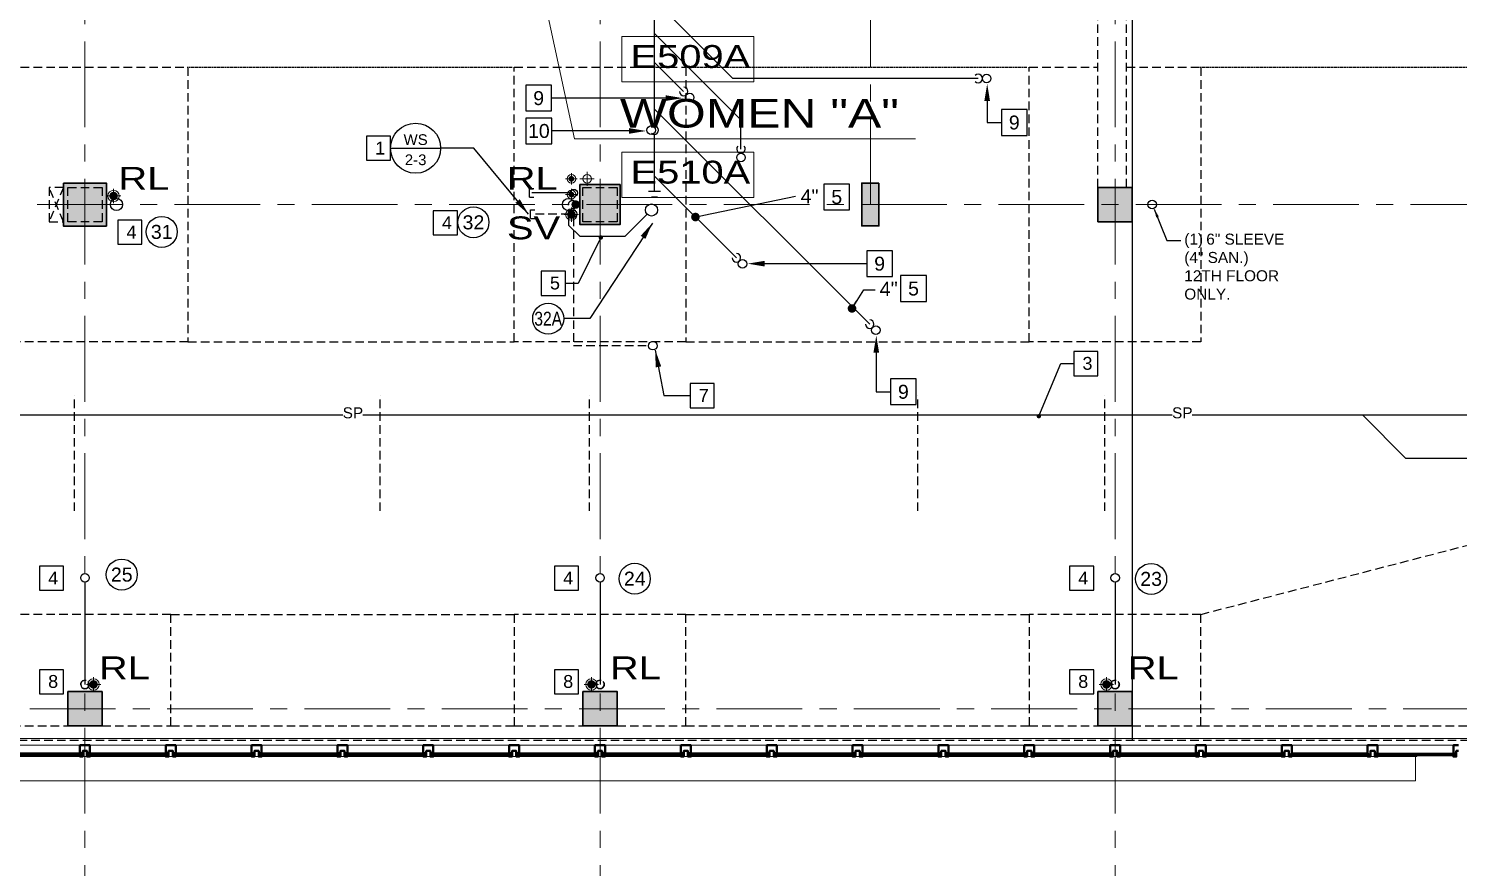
# Model space of a CAD drawing. Header units: inches. Extents: x -26500 to -19632, y -3347 to 2257.
# Drawn here: x -23980 to -22981, y -96 to 490 of the extents above; entities that cross this region are included whole.
import ezdxf
from ezdxf import colors
from ezdxf.entities.mleader import LeaderData, LeaderLine
from ezdxf.enums import TextEntityAlignment as Align
from ezdxf.math import Vec2, Vec3

# ---------------------------------------------------------------- set-up
doc = ezdxf.new("R2010")
doc.units = ezdxf.units.IN
doc.header["$LTSCALE"] = 48
doc.header["$MEASUREMENT"] = 0
for name, pattern in [('A105$0$CENTER', [2, 1.25, -0.25, 0.25, -0.25]), ('HIDDEN2', [0.1875, 0.125, -0.0625]), ('NB - 9th floor_plan$0$DOT2', [0.125, 0, -0.125]), ('NB - 9th floor_plan$0$HIDDEN2', [0.1875, 0.125, -0.0625])]:
    doc.linetypes.add(name, pattern=pattern)
doc.layers.add('A-Anno-Legn', color=8, linetype='Continuous', lineweight=18)
for name, color, linetype in [('A105$0$A-ANNO-IDEN', 8, 'Continuous'), ('A105$0$A-ANNO-PATT-1-12', 8, 'Continuous'), ('A105$0$A-ANNO-PATT-1-5', 8, 'Continuous'), ('A105$0$A-ANNO-PATT-1-6', 8, 'Continuous'), ('A105$0$A-ANNO-PATT-5-12', 8, 'Continuous'), ('A105$0$A-ANNO-TEXT', 8, 'Continuous'), ('A105$0$A-COLS-COL1-12', 8, 'Continuous'), ('A105$0$A-COLS-COL1-5', 8, 'Continuous'), ('A105$0$A-COLS-COL1-6', 8, 'Continuous'), ('A105$0$A-COLS-COL5-12', 8, 'Continuous'), ('A105$0$A-FLOR-AWNG', 8, 'Continuous'), ('A105$0$A-FLOR-SLAB', 8, 'Continuous'), ('A105$0$A-FLOR-SLEEVE', 8, 'Continuous'), ('A105$0$A-FLOR-SLEEVE-4-12', 8, 'Continuous'), ('A105$0$A-GLAZ', 8, 'Continuous'), ('A105$0$A-GLAZ-ABOVE', 8, 'Continuous'), ('A105$0$A-GRID-GRD1-12', 8, 'Continuous'), ('A105$0$A-GRID-GRDP0-15', 8, 'Continuous'), ('A105$0$A-PLUMB-RISER', 8, 'Continuous'), ('A105$0$A-ROOF-LEAD-3-12', 8, 'Continuous'), ('A105$0$A-Roof-leader', 8, 'Continuous'), ('ANNTEXT', 6, 'Continuous'), ('ETEXT', 6, 'Continuous'), ('F-Sprn-Pipe', 133, 'Continuous'), ('NB - 9th floor_plan$0$stcbeams', 1, 'NB - 9th floor_plan$0$HIDDEN2'), ('NB - 9th floor_plan$0$STCCOLS1', 1, 'NB - 9th floor_plan$0$HIDDEN2'), ('NB - 9th floor_plan$0$STDROPS', 1, 'NB - 9th floor_plan$0$HIDDEN2'), ('NB - 9th floor_plan$0$STPJ', 1, 'NB - 9th floor_plan$0$HIDDEN2'), ('NB - 9th floor_plan$0$STREINFB', 1, 'NB - 9th floor_plan$0$HIDDEN2'), ('NB - 9th floor_plan$0$STSLABEDGE', 1, 'NB - 9th floor_plan$0$HIDDEN2'), ('NB - 9th floor_plan$0$STWETSTACK', 1, 'NB - 9th floor_plan$0$HIDDEN2'), ('P-Anno', 6, 'Continuous'), ('P-Anno @ 96', 6, 'Continuous'), ('P-Anno-Symb', 6, 'Continuous'), ('P-Anno-Symb @ 96', 6, 'Continuous'), ('P-Anno-Text', 6, 'Continuous'), ('P-Pipe-Ftng', 134, 'Continuous'), ('P-Pipe-Ftng @ 96', 134, 'Continuous'), ('P-SANR-PIPE', 34, 'Continuous'), ('P-Sanr-Vent', 34, 'HIDDEN2'), ('P-Strm-Pipe', 13, 'RAINL'), ('P-Text', 6, 'Continuous'), ('XREF', 7, 'Continuous')]:
    doc.layers.add(name, color=color, linetype=linetype)
doc.styles.add('A105$0$Arial', font='arial.ttf', dxfattribs={"height": 0.076839})
doc.styles.add('A105$0$style-Arial', font='arial.ttf')
doc.styles.add('ANNTEXT', font='romans.shx')
doc.styles.add('M08', font='arial.ttf', dxfattribs={"height": 7.68})
doc.styles.add('MAMEP ANNO', font='arial.ttf', dxfattribs={"height": 0.078125})
doc.styles.add('P-00-JAR', font='arial.ttf')
doc.styles.add('P08', font='arial.ttf', dxfattribs={"height": 0.08})
doc.styles.add('Simplex', font='simplex.shx')
doc.styles.get("Standard").update_dxf_attribs({"font": 'simplex.shx'})
doc.linetypes.add('RAINL', pattern='A,4,-0.25,["RL",Simplex,S=0.1,R=0,X=-0.1,Y=-0.05],-0.25,0.25', length=4.75)
doc.dimstyles.new('STANDARD$7', dxfattribs={"dimtxt": 0.18, "dimasz": 0.125, "dimexe": 0.18, "dimexo": 0.06, "dimgap": 0.09, "dimtad": 0, "dimtih": 1, "dimtoh": 1, "dimdec": 4, "dimzin": 0, "dimdsep": 46, "dimtxsty": 'Standard', "dimcen": 0.09, "dimadec": 0, "dimazin": 0, "dimtfac": 1, "dimtdec": 4, "dimtofl": 0, "dimtmove": 0, "dimatfit": 3, "dimfxl": 1, "dimtolj": 1, "dimtzin": 0, "dimarcsym": 0})

# ---------------------------------------------------------------- blocks, each defined once
blk = doc.blocks.new('ZA_SQR')
blk.add_lwpolyline([(-0.703125, -0.703125), (0.703125, -0.703125), (0.703125, 0.703125), (-0.703125, 0.703125)], close=True)
at = {"layer": 'ANNTEXT', "style": 'ANNTEXT'}
blk.add_attdef('SQRID', text='', height=0.75, dxfattribs=at).set_placement((0, 0), align=Align.MIDDLE)
at = {"layer": 'ANNTEXT', "style": 'ANNTEXT', "flags": 1}
blk.add_attdef('SQRDESCRIPTION', text='', height=0.75, dxfattribs=at).set_placement((0, -2.125), align=Align.MIDDLE)
blk = doc.blocks.new('NB - 9th floor_plan')
at = {"layer": 'NB - 9th floor_plan$0$stcbeams', "transparency": 33554687}
for p, q in [((-23233.02, 379.16), (-23233.02, 1009.17)), ((-23213.02, 379.16), (-23213.02, 1009.17))]:
    blk.add_line(p, q, dxfattribs=at)
at = {"layer": 'NB - 9th floor_plan$0$STCCOLS1', "transparency": 33554687}
for points in [[(-23398.03, 352.21), (-23386.03, 352.21), (-23386.03, 382.21), (-23398.03, 382.21)], [(-23953.02, 379.16), (-23929.02, 379.16), (-23929.02, 355.16), (-23953.02, 355.16)], [(-23593.02, 379.16), (-23569.02, 379.16), (-23569.02, 355.16), (-23593.02, 355.16)], [(-23233.02, 379.16), (-23209.02, 379.16), (-23209.02, 355.16), (-23233.02, 355.16)], [(-23953.02, 26.59), (-23929.02, 26.59), (-23929.02, 2.59), (-23953.02, 2.59)], [(-23593.02, 26.59), (-23569.02, 26.59), (-23569.02, 2.59), (-23593.02, 2.59)], [(-23233.02, 26.59), (-23209.02, 26.59), (-23209.02, 2.59), (-23233.02, 2.59)]]:
    blk.add_lwpolyline(points, close=True, dxfattribs=at)
at = {"layer": 'NB - 9th floor_plan$0$STDROPS', "linetype": 'NB - 9th floor_plan$0$DOT2', "ltscale": 0.2, "transparency": 33554687}
for p, q in [((-23869.02, 463.16), (-23641.02, 463.16)), ((-23521.02, 463.16), (-23281.02, 463.16)), ((-23161.02, 463.16), (-22949.02, 463.16, 0))]:
    blk.add_line(p, q, dxfattribs=at)
at = {"layer": 'NB - 9th floor_plan$0$STDROPS', "transparency": 33554687}
for p, q in [((-23869.02, 271.16), (-23641.02, 271.16)), ((-23521.02, 271.16), (-23281.02, 271.16)), ((-23161.02, 80.59), (-22945.02, 136.59)), ((-23881.02, 80.59), (-23641.02, 80.59)), ((-23521.02, 80.59), (-23281.02, 80.59)), ((-23881.02, 2.59), (-23641.02, 2.59)), ((-23521.02, 2.59), (-23281.02, 2.59)), ((-23161.02, 2.59), (-22945.02, 2.59))]:
    blk.add_line(p, q, dxfattribs=at)
for points in [[(-24013.02, 463.16), (-23869.02, 463.16), (-23869.02, 271.16), (-24013.02, 271.16)], [(-23641.02, 463.16), (-23521.02, 463.16), (-23521.02, 271.16), (-23641.02, 271.16)], [(-24001.02, 2.59), (-23881.02, 2.59), (-23881.02, 80.59), (-24001.02, 80.59)], [(-23641.02, 2.59), (-23521.02, 2.59), (-23521.02, 80.59), (-23641.02, 80.59)], [(-23281.02, 2.59), (-23161.02, 2.59), (-23161.02, 80.59), (-23281.02, 80.59)]]:
    blk.add_lwpolyline(points, close=True, dxfattribs=at)
blk.add_lwpolyline([(-23213.02, 463.16), (-23161.02, 463.16), (-23161.02, 271.16), (-23281.02, 271.16), (-23281.02, 463.16), (-23233.02, 463.16)], dxfattribs=at)
at = {"layer": 'NB - 9th floor_plan$0$STPJ', "transparency": 33554687, "const_width": 1}
blk.add_lwpolyline([(-23207.02, 551.78), (-23209.02, 551.78), (-23209.02, -7.4)], dxfattribs=at)
at = {"layer": 'NB - 9th floor_plan$0$STREINFB', "transparency": 33554687}
for p, q in [((-23948.25, 152.88), (-23948.25, 233.92)), ((-23734.75, 152.88), (-23734.75, 233.92)), ((-23734.75, 152.88), (-23734.75, 233.92)), ((-23588.25, 152.88), (-23588.25, 233.92)), ((-23358.83, 152.88), (-23358.83, 233.92)), ((-23228.25, 152.88), (-23228.25, 233.92))]:
    blk.add_line(p, q, dxfattribs=at)
at = {"layer": 'NB - 9th floor_plan$0$STSLABEDGE', "transparency": 33554687, "elevation": 0}
blk.add_lwpolyline([(-24584.31, 246.25), (-24410.52, 169.31), (-24410.52, -7.4), (-22871.02, -7.4), (-22871.02, 52.59), (-22491.02, 52.59), (-22491.02, -7.4), (-21071.52, -7.4), (-21071.52, 1531.59), (-23870.52, 1531.6), (-23870.52, 1357.71), (-23921.15, 1307.64), (-24082.68, 1379.16), (-24584.31, 246.25)], close=True, dxfattribs=at)
at = {"layer": 'NB - 9th floor_plan$0$STWETSTACK', "transparency": 33554687}
for p, q in [((-23956.02, 355.16), (-23966.02, 379.16)), ((-23956.02, 379.16), (-23966.02, 355.16))]:
    blk.add_line(p, q, dxfattribs=at)
blk.add_lwpolyline([(-23956.02, 379.16), (-23966.02, 379.16), (-23966.02, 355.16), (-23956.02, 355.16)], close=True, dxfattribs=at)
for centre in [(-23600.02, 367.16), (-23941.02, 31.59), (-23581.02, 31.59), (-23221.02, 31.59)]:
    blk.add_circle(centre, 3, dxfattribs=at)
blk = doc.blocks.new('VAL-PLBG-PipeUpTakeoff-Anno')
at = {"color": 0, "linetype": 'ByBlock'}
blk.add_circle((0, 0), 0.0312, dxfattribs=at)
blk = doc.blocks.new('VAL-PLBG-PipeDn-Anno')
at = {"color": 0, "linetype": 'ByBlock'}
blk.add_arc((0, 0), 0.0312, 47.0744, 312.9256, dxfattribs=at)
blk = doc.blocks.new('VAL-Trap-Anno')
at = {"color": 0, "linetype": 'ByBlock'}
blk.add_circle((0, 0), 0.0312, dxfattribs=at)
blk.add_arc((-0.0625, 0), 0.0312, 227.07445, 132.92555, dxfattribs=at)
blk = doc.blocks.new('Key Note')
at = {"color": 0, "linetype": 'Continuous', "transparency": 16777216}
blk.add_lwpolyline([(-0.09375, -0.09375), (0.09375, -0.09375), (0.09375, 0.09375), (-0.09375, 0.09375)], close=True, dxfattribs=at)
at = {"color": 0, "linetype": 'ByBlock', "transparency": 16777216, "style": 'MAMEP ANNO'}
blk.add_attdef('ID', text='', height=0.10156, dxfattribs=at).set_placement((0, 0), align=Align.MIDDLE_CENTER)
blk = doc.blocks.new('_Dot')
at = {"color": 0, "linetype": 'ByBlock', "lineweight": -2}
blk.add_line((-0.5, 0), (-1, 0), dxfattribs=at)
at = {"color": 0, "linetype": 'ByBlock', "const_width": 0.5}
blk.add_lwpolyline([(-0.25, 0, 1), (0.25, 0, 1)], format="xyb", close=True, dxfattribs=at)
blk = doc.blocks.new('Symbol-KeyNote-Anno')
at = {"color": 0, "linetype": 'Continuous'}
blk.add_lwpolyline([(-0.09375, -0.09375), (0.09375, -0.09375), (0.09375, 0.09375), (-0.09375, 0.09375)], close=True, dxfattribs=at)
at = {"color": 0, "linetype": 'ByBlock', "style": 'MAMEP ANNO'}
blk.add_attdef('ID', text='', height=0.10156, dxfattribs=at).set_placement((0, 0), align=Align.MIDDLE_CENTER)
blk = doc.blocks.new('VAL-Cleanout-Anno')
at = {"color": 0, "linetype": 'ByBlock'}
for p, q in [((-0.042, -0.022), (-0.042, 0.022)), ((0, -0.044), (0, 0.044))]:
    blk.add_line(p, q, dxfattribs=at)
blk = doc.blocks.new('*U193')
at = {"color": 0, "linetype": 'Continuous'}
blk.add_circle((0, 0), 0.113, dxfattribs=at)
at = {"color": 0, "linetype": 'ByBlock', "style": 'MAMEP ANNO'}
blk.add_attdef('ID', text='', height=0.102, dxfattribs=at).set_placement((0, 0), align=Align.MIDDLE_CENTER)
blk = doc.blocks.new('A105$0$CW10_2')
at = {"layer": 'A105$0$A-GLAZ', "linetype": 'Continuous', "lineweight": 40}
for p, q in [((-117.25, -5.75), (-117.25, -7)), ((-117.25, -5.75), (-62.75, -5.75)), ((-117.25, -7), (-62.75, -7)), ((-62.75, -5.75), (-62.75, -7)), ((-2.75, -5.75), (-57.25, -5.75)), ((-57.25, -5.75), (-57.25, -7)), ((-2.75, -7), (-57.25, -7)), ((-2.75, -5.75), (-2.75, -7))]:
    blk.add_line(p, q, dxfattribs=at)
at = {"layer": 'A105$0$A-GLAZ', "linetype": 'Continuous', "lineweight": 0}
for p, q in [((-117.25, -6.25), (-62.75, -6.25)), ((-117.25, -6.75), (-62.75, -6.75)), ((-116.5, 0), (-63.5, 0)), ((-2.75, -6.25), (-57.25, -6.25)), ((-2.75, -6.75), (-57.25, -6.75)), ((-3.5, 0), (-56.5, 0))]:
    blk.add_line(p, q, dxfattribs=at)
at = {"layer": 'A105$0$A-GLAZ', "linetype": 'Continuous', "lineweight": 40, "flags": 128}
for points in [[(0, -4), (-1.5, -4), (-1.5, -8), (-3.5, -8), (-3.5, -7.25), (-2.5, -7.25), (-2.5, -5.5), (-3.5, -5.5), (-3.5, 0), (0, 0)], [(-120, -4), (-118.5, -4), (-118.5, -8), (-116.5, -8), (-116.5, -7.25), (-117.5, -7.25), (-117.5, -5.5), (-116.5, -5.5), (-116.5, 0), (-120, 0)], [(-60, -4), (-61.5, -4), (-61.5, -8), (-63.5, -8), (-63.5, -7.25), (-62.5, -7.25), (-62.5, -5.5), (-63.5, -5.5), (-63.5, 0), (-60, 0)], [(-60, -4), (-58.5, -4), (-58.5, -8), (-56.5, -8), (-56.5, -7.25), (-57.5, -7.25), (-57.5, -5.5), (-56.5, -5.5), (-56.5, 0), (-60, 0)]]:
    blk.add_lwpolyline(points, dxfattribs=at)
blk = doc.blocks.new('*D1027', base_point=(0, 0))
at = {"layer": 'A105$0$A-FLOR-SLEEVE', "linetype": 'Continuous', "lineweight": 0}
for p, q in [((0, -5), (0, 5)), ((5, 0), (-5, 0))]:
    blk.add_line(p, q, dxfattribs=at)
blk = doc.blocks.new('*U1026')
at = {"layer": 'A105$0$A-FLOR-SLEEVE', "linetype": 'Continuous', "lineweight": 13, "extrusion": (0, 0, -1)}
blk.add_circle((0, 0), 4, dxfattribs=at)
at = {"layer": 'A105$0$A-FLOR-SLEEVE', "linetype": 'Continuous', "lineweight": 0}
blk.add_blockref('*D1027', (0, 0), dxfattribs=at)
blk = doc.blocks.new('*D787', base_point=(0, 0))
at = {"layer": 'A105$0$A-FLOR-SLEEVE', "linetype": 'Continuous', "lineweight": 0}
for p, q in [((0, -5), (0, 5)), ((-5, 0), (5, 0))]:
    blk.add_line(p, q, dxfattribs=at)
blk = doc.blocks.new('*U786')
at = {"layer": 'A105$0$A-FLOR-SLEEVE', "linetype": 'Continuous', "lineweight": 13}
blk.add_circle((0, 0), 4, dxfattribs=at)
at = {"layer": 'A105$0$A-FLOR-SLEEVE', "linetype": 'Continuous', "lineweight": 0}
blk.add_blockref('*D787', (0, 0), dxfattribs=at)
blk = doc.blocks.new('*D1029', base_point=(0, 0))
at = {"layer": 'A105$0$A-FLOR-SLEEVE', "linetype": 'Continuous', "lineweight": 0}
for p, q in [((4, 0), (-4, 0)), ((0, -4), (0, 4))]:
    blk.add_line(p, q, dxfattribs=at)
blk = doc.blocks.new('*U1028')
at = {"layer": 'A105$0$A-FLOR-SLEEVE', "linetype": 'Continuous', "lineweight": 13, "extrusion": (0, 0, -1)}
blk.add_circle((0, 0), 3, dxfattribs=at)
at = {"layer": 'A105$0$A-FLOR-SLEEVE', "linetype": 'Continuous', "lineweight": 0}
blk.add_blockref('*D1029', (0, 0), dxfattribs=at)
blk = doc.blocks.new('*D1031', base_point=(0, 0))
at = {"layer": 'A105$0$A-FLOR-SLEEVE', "linetype": 'Continuous', "lineweight": 0}
for p, q in [((0, -5), (0, 5)), ((5, 0), (-5, 0))]:
    blk.add_line(p, q, dxfattribs=at)
blk = doc.blocks.new('*U1030')
at = {"layer": 'A105$0$A-FLOR-SLEEVE', "linetype": 'Continuous', "lineweight": 13, "extrusion": (0, 0, -1)}
blk.add_circle((0, 0), 4, dxfattribs=at)
at = {"layer": 'A105$0$A-FLOR-SLEEVE', "linetype": 'Continuous', "lineweight": 0}
blk.add_blockref('*D1031', (0, 0), dxfattribs=at)
blk = doc.blocks.new('*D1039', base_point=(0, 0))
at = {"layer": 'A105$0$A-FLOR-SLEEVE-4-12', "linetype": 'Continuous', "lineweight": 0}
for p, q in [((-5, 0), (5, 0)), ((0, -5), (0, 5))]:
    blk.add_line(p, q, dxfattribs=at)
blk = doc.blocks.new('*U1038')
at = {"layer": 'A105$0$A-FLOR-SLEEVE-4-12', "linetype": 'Continuous', "lineweight": 13}
blk.add_circle((0, 0), 3, dxfattribs=at)
at = {"layer": 'A105$0$A-FLOR-SLEEVE-4-12', "linetype": 'Continuous', "lineweight": 0}
blk.add_blockref('*D1039', (0, 0), dxfattribs=at)
blk = doc.blocks.new('A105')
at = {"layer": 'A105$0$A-PLUMB-RISER', "lineweight": 30, "transparency": 33554687}
h = blk.add_hatch(color=256, dxfattribs=at)
edge = h.paths.add_edge_path()
edge.add_arc((-23601.0236, 385.1574), 2, 0, 360)
h = blk.add_hatch(color=256, dxfattribs=at)
edge = h.paths.add_edge_path()
edge.add_arc((-23601.0236, 374.1574), 2, 0, 360)
at = {"layer": 'A105$0$A-ROOF-LEAD-3-12', "lineweight": 13, "transparency": 33554687}
h = blk.add_hatch(color=256, dxfattribs=at)
edge = h.paths.add_edge_path()
edge.add_arc((-23921.0236, 373.1574), 3, 0, 360)
h = blk.add_hatch(color=256, dxfattribs=at)
edge = h.paths.add_edge_path()
edge.add_arc((-23601.0236, 360.1574), 3, 0, 360)
h = blk.add_hatch(color=256, dxfattribs=at)
edge = h.paths.add_edge_path()
edge.add_arc((-23935.0236, 31.5949), 3, 0, 360)
h = blk.add_hatch(color=256, dxfattribs=at)
edge = h.paths.add_edge_path()
edge.add_arc((-23587.0236, 31.5949), 3, 0, 360)
h = blk.add_hatch(color=256, dxfattribs=at)
edge = h.paths.add_edge_path()
edge.add_arc((-23227.0236, 31.5949), 3, 0, 360)
at = {"layer": 'A105$0$A-Roof-leader', "lineweight": 13, "transparency": 33554687}
h = blk.add_hatch(color=256, dxfattribs=at)
edge = h.paths.add_edge_path()
edge.add_arc((-23598.0236, 367.1574), 3, 0, 360)
at = {"layer": 'A105$0$A-ANNO-IDEN', "lineweight": 13, "transparency": 33554687}
blk.add_line((-23567.0737, 413.2278, 0.2066), (-23360.511, 413.2278, 0.2066), dxfattribs=at)
at = {"layer": 'A105$0$A-ANNO-IDEN', "lineweight": 0, "transparency": 33554687, "elevation": 0.2066, "flags": 128}
blk.add_lwpolyline([(-23567.0737, 413.2278), (-23598.7656, 413.2278), (-23645.2569, 628.319)], dxfattribs=at)
at = {"layer": 'A105$0$A-ANNO-IDEN', "lineweight": 13, "transparency": 33554687}
for points in [[(-23565.8739, 484.5794, 0.2066), (-23473.4359, 484.5794, 0.2066), (-23473.4359, 453.0498, 0.2066), (-23565.8739, 453.0498, 0.2066)], [(-23565.8739, 403.7111, 0.2066), (-23473.4359, 403.7111, 0.2066), (-23473.4359, 372.1816, 0.2066), (-23565.8739, 372.1816, 0.2066)]]:
    blk.add_3dface(points, dxfattribs=at)
at = {"layer": 'A105$0$A-ANNO-PATT-1-12', "lineweight": 30, "transparency": 33554687}
for points in [[(-23209.0236, 355.1574), (-23209.0236, 379.1574), (-23233.0236, 355.1574), (-23233.0236, 379.1574)], [(-23929.0236, 2.595), (-23929.0236, 26.595), (-23953.0236, 2.595), (-23953.0236, 26.595)], [(-23569.0236, 2.595), (-23569.0236, 26.595), (-23593.0236, 2.595), (-23593.0236, 26.595)], [(-23209.0236, 2.595), (-23209.0236, 26.595), (-23233.0236, 2.595), (-23233.0236, 26.595)]]:
    blk.add_solid(points, dxfattribs=at)
at = {"layer": 'A105$0$A-ANNO-PATT-1-5', "lineweight": 30, "transparency": 33554687}
blk.add_solid([(-23567.0236, 353.1574), (-23567.0236, 381.1574), (-23595.0236, 353.1574), (-23595.0236, 381.1574)], dxfattribs=at)
at = {"layer": 'A105$0$A-ANNO-PATT-1-6', "lineweight": 30, "transparency": 33554687, "extrusion": (0, 0, -1)}
blk.add_solid([(23956.0236, 382.1574), (23926.0236, 382.1574), (23956.0236, 352.1574), (23926.0236, 352.1574)], dxfattribs=at)
at = {"layer": 'A105$0$A-ANNO-PATT-5-12', "lineweight": 30, "transparency": 33554687, "extrusion": (0, 0, -1)}
blk.add_solid([(23386.0337, 352.2097), (23398.0336, 352.2097), (23386.0337, 382.209), (23398.0336, 382.209)], dxfattribs=at)
at = {"layer": 'A105$0$A-COLS-COL1-12', "lineweight": 30, "transparency": 33554687}
for points in [[(-23233.0236, 379.1574), (-23209.0236, 379.1574), (-23209.0236, 355.1574), (-23233.0236, 355.1574)], [(-23953.0236, 26.595), (-23929.0236, 26.595), (-23929.0236, 2.595), (-23953.0236, 2.595)], [(-23593.0236, 26.595), (-23569.0236, 26.595), (-23569.0236, 2.595), (-23593.0236, 2.595)], [(-23233.0236, 26.595), (-23209.0236, 26.595), (-23209.0236, 2.595), (-23233.0236, 2.595)]]:
    blk.add_3dface(points, dxfattribs=at)
at = {"layer": 'A105$0$A-COLS-COL1-5', "lineweight": 30, "transparency": 33554687}
blk.add_3dface([(-23595.0236, 381.1574), (-23567.0236, 381.1574), (-23567.0236, 353.1574), (-23595.0236, 353.1574)], dxfattribs=at)
at = {"layer": 'A105$0$A-COLS-COL1-6', "lineweight": 30, "transparency": 33554687}
blk.add_3dface([(-23956.0236, 382.1574), (-23926.0236, 382.1574), (-23926.0236, 352.1574), (-23956.0236, 352.1574)], dxfattribs=at)
at = {"layer": 'A105$0$A-COLS-COL5-12', "lineweight": 30, "transparency": 33554687}
blk.add_3dface([(-23386.0337, 382.209), (-23398.0336, 382.209), (-23398.0336, 352.2097), (-23386.0337, 352.2097)], dxfattribs=at)
at = {"layer": 'A105$0$A-FLOR-AWNG', "lineweight": 0, "transparency": 33554687}
for q in [(-23011.0236, -18.9045), (-24602.516, -35.9051)]:
    blk.add_line((-23011.0236, -35.9051), q, dxfattribs=at)
at = {"layer": 'A105$0$A-FLOR-SLAB', "lineweight": 0, "transparency": 33554687, "flags": 128}
blk.add_lwpolyline([(-23869.2731, 1530.3475), (-21072.7739, 1530.3449), (-21072.7739, -6.1545), (-22489.2736, -6.1545), (-22489.2736, 53.8448), (-22872.7736, 53.8448), (-22872.7736, -6.1545), (-24409.272, -6.1545)], dxfattribs=at)
at = {"layer": 'A105$0$A-GLAZ', "lineweight": 0, "transparency": 33554687}
for p, q in [((-24422.0237, -18.9045), (-23010.0236, -18.9045)), ((-23097.5239, -18.6545), (-23099.5239, -18.6545)), ((-23098.0239, -16.967), (-23044.0239, -16.967)), ((-23098.0239, -17.6545), (-23044.0239, -17.6545)), ((-23097.5239, -10.9045), (-23044.0239, -10.9045)), ((-23044.5234, -18.6545), (-23042.5234, -18.6545)), ((-23010.0236, -18.9045), (-23010.0236, -17.9045))]:
    blk.add_line(p, q, dxfattribs=at)
at = {"layer": 'A105$0$A-GLAZ', "lineweight": 40, "transparency": 33554687}
for p, q in [((-23098.0239, -16.717), (-23044.0239, -16.717)), ((-23098.0239, -17.9045), (-23044.0239, -17.9045))]:
    blk.add_line(p, q, dxfattribs=at)
at = {"layer": 'A105$0$A-GLAZ', "lineweight": 40, "transparency": 33554687, "flags": 128}
for points in [[(-23101.0236, -14.9045), (-23099.5239, -14.9045), (-23099.5239, -18.9045), (-23097.5239, -18.9045), (-23097.5239, -17.9045), (-23098.0239, -17.9045), (-23098.0239, -16.717), (-23097.5239, -16.717), (-23097.5239, -10.9045), (-23101.0236, -10.9045)], [(-23041.0236, -14.9045), (-23042.5234, -14.9045), (-23042.5234, -18.9045), (-23044.5234, -18.9045), (-23044.5234, -17.9045), (-23044.0234, -17.9045), (-23044.0234, -16.717), (-23044.5234, -16.717), (-23044.5234, -10.9045), (-23041.0236, -10.9045)]]:
    blk.add_lwpolyline(points, dxfattribs=at)
at = {"layer": 'A105$0$A-GLAZ-ABOVE', "lineweight": 40, "transparency": 33554687}
for p, q in [((-22983.7734, -16.9045), (-23038.2734, -16.9045)), ((-22983.7734, -17.9045), (-23038.2734, -17.9045)), ((-22983.7734, -16.9045), (-22983.7734, -17.9045))]:
    blk.add_line(p, q, dxfattribs=at)
at = {"layer": 'A105$0$A-GLAZ-ABOVE', "lineweight": 0, "transparency": 33554687}
for p, q in [((-22983.7734, -17.1545), (-23038.2734, -17.1545)), ((-22983.7734, -17.6545), (-23038.2734, -17.6545)), ((-22984.5234, -10.9045), (-23037.5234, -10.9045))]:
    blk.add_line(p, q, dxfattribs=at)
at = {"layer": 'A105$0$A-GLAZ-ABOVE', "lineweight": 40, "transparency": 33554687, "flags": 128}
for points in [[(-23041.0236, -14.9045), (-23039.5239, -14.9045), (-23039.5239, -18.9045), (-23037.5239, -18.9045), (-23037.5239, -18.1545), (-23038.5239, -18.1545), (-23038.5239, -16.6545), (-23037.5239, -16.6545), (-23037.5239, -10.9045), (-23041.0236, -10.9045)], [(-22981.0236, -14.9045), (-22982.5234, -14.9045), (-22982.5234, -18.9045), (-22984.5234, -18.9045), (-22984.5234, -18.1545), (-22983.5234, -18.1545), (-22983.5234, -16.6545), (-22984.5234, -16.6545), (-22984.5234, -10.9045), (-22981.0236, -10.9045)]]:
    blk.add_lwpolyline(points, dxfattribs=at)
at = {"layer": 'A105$0$A-GRID-GRD1-12', "linetype": 'A105$0$CENTER', "lineweight": 0, "transparency": 33554687}
blk.add_line((-24363.5994, 14.5949), (-20442.3539, 14.5949), dxfattribs=at)
at = {"layer": 'A105$0$A-GRID-GRDP0-15', "linetype": 'A105$0$CENTER', "lineweight": 0, "transparency": 33554687}
for p, q in [((-23941.0236, 2113.2362), (-23941.0236, -676.9049)), ((-23581.0236, 2113.2362), (-23581.0236, -676.9052)), ((-23221.0236, 2113.2362), (-23221.0236, -676.9055)), ((-23392.0337, 367.1574), (-23392.0337, 2029.5617)), ((-24358.5266, 367.1574), (-20364.9322, 367.1574))]:
    blk.add_line(p, q, dxfattribs=at)
at = {"layer": 'A105$0$A-FLOR-SLEEVE', "lineweight": 13, "transparency": 33554687}
for name, p in [('*U1028', (-23601.0234, 385.1574)), ('*U786', (-23921.0237, 373.1574)), ('*U1028', (-23601.0234, 374.1574)), ('*U1030', (-23601.0236, 360.1575)), ('*U786', (-23935.0237, 31.5949)), ('*U1026', (-23587.0235, 31.5949)), ('*U1026', (-23227.0235, 31.5949))]:
    blk.add_blockref(name, p, dxfattribs=at)
at = {"layer": 'A105$0$A-FLOR-SLEEVE-4-12', "lineweight": 13, "transparency": 33554687}
blk.add_blockref('*U1038', (-23590.0236, 385.1574), dxfattribs=at)
at = {"layer": 'A105$0$A-GLAZ', "lineweight": 40, "transparency": 33554687}
for p in [(-23941.0236, -10.9045), (-23821.0236, -10.9045), (-23701.0236, -10.9045), (-23581.0236, -10.9045), (-23461.0236, -10.9045), (-23341.0236, -10.9045), (-23221.0236, -10.9045), (-23101.0236, -10.9045)]:
    blk.add_blockref('A105$0$CW10_2', p, dxfattribs=at)
at = {"layer": 'A105$0$A-ANNO-IDEN', "lineweight": 13, "transparency": 33554687, "style": 'A105$0$style-Arial', "width": 1.246875}
for s, p in [('E509A', (-23559.6898, 462.6925, 0.2066)), ('E510A', (-23559.6898, 381.8243, 0.2066))]:
    blk.add_text(s, height=16, dxfattribs=at).set_placement(p)
at = {"layer": 'A105$0$A-ANNO-IDEN', "lineweight": 13, "transparency": 33554687, "insert": (-23567.0747, 420.7068, 0.2066), "char_height": 19.999996, "attachment_point": 7, "line_spacing_factor": 0.6, "style": 'A105$0$Arial'}
blk.add_mtext('\\H1x;\\W1.24688;WOMEN "A"', dxfattribs=at)
at = {"layer": 'A105$0$A-ANNO-TEXT', "lineweight": 13, "transparency": 33554687, "style": 'A105$0$style-Arial', "width": 1.246875}
for s, p in [('RL', (-23917.6374, 393.4725)), ('RL', (-23646.215, 393.4725)), ('SV', (-23646.0545, 358.8468)), ('RL', (-23931.2675, 51.1982, 0.2066)), ('RL', (-23574.0974, 51.1982, 0.2066)), ('RL', (-23212.133, 51.1982, 0.2066))]:
    blk.add_text(s, height=16, dxfattribs=at).set_placement(p, align=Align.TOP_LEFT)
blk = doc.blocks.new('Symbol-RiserTag-Anno')
at = {"color": 0, "linetype": 'ByBlock'}
blk.add_line((-0.182, 0), (0.182, 0), dxfattribs=at)
blk.add_circle((0, 0), 0.182, dxfattribs=at)
at = {"color": 0, "linetype": 'ByBlock', "style": 'MAMEP ANNO'}
for tag, p in [('SYSTEM', (0, 0.063)), ('NUMBER', (0, -0.084))]:
    blk.add_attdef(tag, text='', height=0.0781, dxfattribs=at).set_placement(p, align=Align.MIDDLE)
blk = doc.blocks.new('LPC')
at = {"layer": 'P-Pipe-Ftng'}
for p, q in [((0, 1.5), (0, -1.5)), ((0, 1.5), (1.5, 1.5)), ((0, -1.5), (1.5, -1.5))]:
    blk.add_line(p, q, dxfattribs=at)
blk = doc.blocks.new('A$C05F53567')
at = {"layer": 'P-Pipe-Ftng @ 96', "xscale": 96, "yscale": 96, "zscale": 96, "rotation": 90}
blk.add_blockref('VAL-PLBG-PipeUpTakeoff-Anno', (-23542.94, 419.19), dxfattribs=at)
blk = doc.blocks.new('A$C592950CA')
at = {"transparency": 33554457}
blk.add_blockref('A$C05F53567', (-1.09, -150.72), dxfattribs=at)
blk = doc.blocks.new('A$C1B58325A')
at = {"transparency": 33554457}
blk.add_blockref('A$C05F53567', (-2.4, 0), dxfattribs=at)
blk = doc.blocks.new('A$C0EAB4BA6')
at = {"layer": 'P-Pipe-Ftng', "transparency": 33554687}
blk.add_circle((-23201.5, 349.55), 3, dxfattribs=at)
blk = doc.blocks.new('A$C44E8549D')
at = {"transparency": 33554687}
blk.add_blockref('A$C0EAB4BA6', (0, 17.69), dxfattribs=at)
blk = doc.blocks.new('A$C394118F2')
at = {"transparency": 33554457}
blk.add_blockref('A$C44E8549D', (6.48, 0), dxfattribs=at)

msp = doc.modelspace()

# ---------------------------------------------------------------- linework, layer by layer
at = {"layer": 'F-Sprn-Pipe', "ltscale": 0.5}
for p, q in [((-22410.19, 219.78), (-24169.46, 219.78)), ((-23017.91, 189.79), (-22381.95, 189.79))]:
    msp.add_line(p, q, dxfattribs=at)
at = {"layer": 'F-Sprn-Pipe', "ltscale": 0.5, "flags": 128}
msp.add_lwpolyline([(-23047.92, 219.78), (-23017.91, 189.79)], dxfattribs=at)
at = {"layer": 'P-Pipe-Ftng'}
for centre, radius in [((-23919.02, 367.16), 4.24), ((-23603.02, 367.16), 4.24), ((-23599.3, 375.28), 2.5), ((-23599.66, 360.64), 2.5), ((-23545.08, 363.35), 4.24)]:
    msp.add_circle(centre, radius, dxfattribs=at)
at = {"layer": 'P-SANR-PIPE'}
for p, q in [((-23542.94, 422.22), (-23542.94, 612.95)), ((-23488.23, 455.26, 0), (-23542.94, 510, 0)), ((-23482.55, 426.32, 0.01), (-23542.94, 486.74, 0)), ((-23522.57, 446.18), (-23542.94, 466.57, 0)), ((-23316.69, 455.23), (-23488.23, 455.26, -0.01)), ((-23392.52, 283.45), (-23542.94, 433.93, -0.02)), ((-23482.55, 405.93), (-23482.55, 426.32, 0)), ((-23542.94, 376.27), (-23542.94, 416.22)), ((-23485.7, 329.81), (-23542.94, 387.08, -0.01)), ((-23601.8, 375.28), (-23628.76, 375.28))]:
    msp.add_line(p, q, dxfattribs=at)
at = {"layer": 'P-Sanr-Vent'}
for p, q in [((-23602.15, 360.52), (-23627.91, 360.52)), ((-23599.66, 358.14), (-23599.66, 268.5)), ((-23599.66, 268.5), (-23547.04, 268.5))]:
    msp.add_line(p, q, dxfattribs=at)
at = {"layer": 'P-Strm-Pipe'}
for p, q in [((-23603.02, 362.91), (-23603.02, 352.82)), ((-23563.68, 344.74), (-23548.08, 360.35)), ((-23594.95, 344.74), (-23603.02, 352.82)), ((-23563.68, 344.74), (-23594.95, 344.74)), ((-23941.02, 103.09), (-23941.02, 31.59)), ((-23581.02, 103.09), (-23581.02, 31.59)), ((-23221.02, 103.09), (-23221.02, 31.59))]:
    msp.add_line(p, q, dxfattribs=at)

# ---------------------------------------------------------------- block references
at = {"transparency": 33554687}
msp.add_blockref('A$C394118F2', (0, 0), dxfattribs=at)
at = {"layer": 'ETEXT', "xscale": 12.00384, "yscale": 12.00384, "zscale": 12.00384}
for p in [(-23735.85, 406.54), (-23689.09, 354.39), (-23909.63, 347.8), (-23241.43, 255.9), (-23509.61, 233.55), (-23964.39, 105.91), (-23604.39, 105.91), (-23244.39, 105.91), (-23964.39, 33.45), (-23604.39, 33.45), (-23244.39, 33.45)]:
    msp.add_blockref('ZA_SQR', p, dxfattribs=at)
at = {"layer": 'ETEXT', "transparency": 33554467, "xscale": 12.00384, "yscale": 12.00384, "zscale": 12.00384}
msp.add_blockref('ZA_SQR', (-23613.63, 312.07), dxfattribs=at)
at = {"layer": 'P-Anno', "xscale": -2, "yscale": 2, "zscale": 2, "rotation": 180}
for p in [(-23630.36, 375.28), (-23629.51, 360.52)]:
    msp.add_blockref('LPC', p, dxfattribs=at)
at = {"layer": 'P-Anno @ 96', "xscale": 96, "yscale": 96, "zscale": 96}
for p in [(-23415.56, 372.48), (-23361.88, 308.45)]:
    msp.add_blockref('Symbol-KeyNote-Anno', p, dxfattribs=at).add_auto_attribs({'ID': '5'})
at = {"layer": 'P-Anno-Symb', "transparency": 33554467}
for name in ['A$C1B58325A', 'A$C592950CA']:
    msp.add_blockref(name, (0, 0), dxfattribs=at)
at = {"layer": 'P-Anno-Symb @ 96', "xscale": 96, "yscale": 96, "zscale": 96}
for name, p, values in [('Symbol-RiserTag-Anno', (-23709.89, 406.54), {'SYSTEM': 'WS', 'NUMBER': '2-3'}), ('*U193', (-23669.49, 354.73), {'ID': '32'}), ('*U193', (-23887.36, 348.06), {'ID': '31'}), ('*U193', (-23915.31, 108.41), {'ID': '25'}), ('*U193', (-23556.71, 105.55), {'ID': '24'}), ('*U193', (-23195.8, 105.39), {'ID': '23'})]:
    msp.add_blockref(name, p, dxfattribs=at).add_auto_attribs(values)
at = {"layer": 'P-Anno-Symb @ 96', "transparency": 33554467}
ref = msp.add_blockref('*U193', (-23617.23, 287.34), dxfattribs=dict(at, xscale=96, yscale=96, zscale=96))
ref.add_attrib('ID', '32A', dxfattribs={"layer": '0', "color": 0, "linetype": 'ByBlock', "height": 9.75, "style": 'MAMEP ANNO', "width": 0.8}).set_placement((-23617.23, 287.34), align=Align.MIDDLE_CENTER)
at = {"layer": 'P-Pipe-Ftng @ 96'}
for name, p, xscale, yscale, zscale, rotation in [('VAL-Trap-Anno', (-23518.33, 442.04), 95.99999999999999, 95.99999999999999, 95.99999999999999, 315), ('VAL-PLBG-PipeDn-Anno', (-23543.1, 419.22), 96, 96, 96, 180), ('VAL-Trap-Anno', (-23482.48, 400), 95.99999999999999, 95.99999999999999, 95.99999999999999, 270), ('VAL-Cleanout-Anno', (-23542.98, 376.27), 96, 96, 96, 90), ('VAL-Trap-Anno', (-23481.46, 325.67), 95.99999999999999, 95.99999999999999, 95.99999999999999, 315), ('VAL-Trap-Anno', (-23388.28, 279.3), 95.99999999999999, 95.99999999999999, 95.99999999999999, 315), ('VAL-PLBG-PipeUpTakeoff-Anno', (-23941, 106.09), 96, 96, 96, 180), ('VAL-PLBG-PipeUpTakeoff-Anno', (-23581, 106.09), 96, 96, 96, 180), ('VAL-PLBG-PipeUpTakeoff-Anno', (-23221, 106.09), 96, 96, 96, 180), ('VAL-PLBG-PipeDn-Anno', (-23941.02, 31.59), 96, 96, 96, 89.99999999999999), ('VAL-PLBG-PipeDn-Anno', (-23581.02, 31.59), 96, 96, 96, 89.99999999999999), ('VAL-PLBG-PipeDn-Anno', (-23221.02, 31.59), 96, 96, 96, 89.99999999999999)]:
    msp.add_blockref(name, p, dxfattribs=dict(at, xscale=xscale, yscale=yscale, zscale=zscale, rotation=rotation))
at = {"layer": 'P-Pipe-Ftng @ 96', "xscale": 95.99999999999999, "yscale": 95.99999999999999, "zscale": 95.99999999999999}
msp.add_blockref('VAL-Trap-Anno', (-23310.76, 455.3), dxfattribs=at)
at = {"layer": 'XREF'}
msp.add_blockref('NB - 9th floor_plan', (0, 0), dxfattribs=at)

# ---------------------------------------------------------------- texts
at = {"layer": 'A-Anno-Legn', "transparency": 33554687, "insert": (-23172.62, 346.83), "char_height": 7.6875, "attachment_point": 1, "style": 'P08'}
msp.add_mtext_dynamic_manual_height_columns('\\pt15.375;{\\C6;(1)^I6" SLEEVE (4" SAN.) 12TH FLOOR ONLY.}', width=71.5693, gutter_width=1, heights=[0], dxfattribs=at)
at = {"layer": 'P-Anno', "style": 'MAMEP ANNO'}
msp.add_text('4"', height=9.975, dxfattribs=at).set_placement((-23385.6, 303.16, 0))
at = {"layer": 'P-Anno', "insert": (-23616, 307.67), "char_height": 9, "width": 184.6435, "attachment_point": 7, "style": 'P-00-JAR'}
msp.add_mtext('5', dxfattribs=at)
at = {"layer": 'P-Anno-Text', "char_height": 9, "width": 184.6435, "attachment_point": 7, "style": 'P-00-JAR'}
for s, insert in [('1', (-23738.21, 402.13)), ('4', (-23912, 343.39)), ('4', (-23691.46, 349.99)), ('3', (-23243.8, 251.49)), ('7', (-23511.97, 229.15)), ('4', (-23966.75, 101.5)), ('4', (-23606.75, 101.5)), ('4', (-23246.75, 101.5)), ('8', (-23966.75, 29.05)), ('8', (-23606.75, 29.05)), ('8', (-23246.75, 29.05))]:
    msp.add_mtext(s, dxfattribs=dict(at, insert=insert))

# ---------------------------------------------------------------- leaders
at = {"layer": 'P-Anno'}
for points, override in [([(-23404.88, 294.51, 0), (-23396.64, 307.47, 0), (-23388.79, 307.47, 0)], {"dimscale": 96, "dimasz": 0.0625, "dimgap": 0.09, "dimtad": 0, "dimldrblk": 'Dot'}), ([(-23542.37, 265.44), (-23536.51, 233.55), (-23518.05, 233.55)], {"dimscale": 96})]:
    msp.add_leader(points, dimstyle='STANDARD$7', override=override, dxfattribs=at)
ml = msp.add_multileader_block('Standard', dxfattribs=at)
ml.set_content('Key Note', color=256, scale=96)
ml.set_attribute('ID', '9', width=0)
ml.set_leader_properties(color=256, linetype='Continuous')
ml.build(insert=Vec2(0, 0))
ml.multileader.update_dxf_attribs({"has_dogleg": 0, "text_left_attachment_type": 2, "text_right_attachment_type": 2, "dogleg_length": 3.84, "arrow_head_size": 12, "scale": 96})
ctx = ml.context
ctx.base_point, ctx.scale, ctx.char_height, ctx.arrow_head_size, ctx.landing_gap_size, ctx.plane_origin = Vec3(-23300.45, 424.54), 96, 737.28, 12, 384, Vec3(-23310.39, 451.6)
ctx.left_attachment, ctx.right_attachment = 2, 2
notes = []
notes.append((ctx, [(0, (1, 1, 0), (-23669.45, 424.54), (1, 0), 369, [(0, [(-23310.39, 451.6), (-23310.39, 424.54)], 0, [])])]))
ctx.block.insert = Vec3(-23291.45, 424.54)
ml = msp.add_multileader_block('Standard', dxfattribs=at)
ml.set_content('Key Note', color=256, scale=96)
ml.set_attribute('ID', '9', width=0)
ml.set_leader_properties(color=256, linetype='Continuous')
ml.build(insert=Vec2(0, 0))
ml.multileader.update_dxf_attribs({"has_dogleg": 0, "text_left_attachment_type": 2, "text_right_attachment_type": 2, "dogleg_length": 3.84, "arrow_head_size": 12, "scale": 96})
ctx = ml.context
ctx.base_point, ctx.scale, ctx.char_height, ctx.arrow_head_size, ctx.landing_gap_size, ctx.plane_origin = Vec3(-23632.91, 441.59), 96, 737.28, 12, 384, Vec3(-23523.12, 441.59)
ctx.left_attachment, ctx.right_attachment = 2, 2
notes.append((ctx, [(0, (1, 1, 0), (-23245.91, 441.59), (-1, 0), 369, [(0, [(-23523.12, 441.59)], 0, [])])]))
ctx.block.insert = Vec3(-23623.91, 441.59)
ml = msp.add_multileader_block('Standard', dxfattribs=at)
ml.set_content('Key Note', color=256, scale=96)
ml.set_attribute('ID', '10', width=0)
ml.set_leader_properties(color=256, linetype='Continuous')
ml.build(insert=Vec2(0, 0))
ml.multileader.update_dxf_attribs({"has_dogleg": 0, "text_left_attachment_type": 2, "text_right_attachment_type": 2, "dogleg_length": 3.84, "arrow_head_size": 12, "scale": 96})
ctx = ml.context
ctx.base_point, ctx.scale, ctx.char_height, ctx.arrow_head_size, ctx.landing_gap_size, ctx.plane_origin = Vec3(-23632.76, 418.63), 96, 737.28, 12, 384, Vec3(-23548.48, 418.63)
ctx.left_attachment, ctx.right_attachment = 2, 2
notes.append((ctx, [(0, (1, 1, 0), (-23245.76, 418.63), (-1, 0), 369, [(0, [(-23548.75, 418.63)], 0, [])])]))
ctx.block.insert = Vec3(-23623.76, 418.63)
ml = msp.add_multileader_mtext('Standard', dxfattribs=at)
ml.set_content('4"', color=256, style='MAMEP ANNO')
ml.set_leader_properties(color=256, linetype='Continuous')
ml.set_arrow_properties(name='DOT')
ml.build(insert=Vec2(0, 0))
ml.multileader.update_dxf_attribs({"has_dogleg": 0, "text_right_attachment_type": 3, "dogleg_length": 3.84, "arrow_head_size": 6, "scale": 96})
ctx = ml.context
ctx.base_point, ctx.scale, ctx.char_height, ctx.arrow_head_size, ctx.landing_gap_size, ctx.plane_origin = Vec3(-23444.48, 372.99, 0), 96, 9.75, 6, 3.75, Vec3(-23513.29, 372.99, 0)
ctx.right_attachment = 3
notes.append((ctx, [(0, (1, 1, 0), (-23813.48, 372.99, 0), (1, 0), 369, [(0, [(-23514.32, 358.44, 0)], 0, [])])]))
ctx.mtext.insert, ctx.mtext.flow_direction = Vec3(-23440.73, 377.86, 0), 5
ml = msp.add_multileader_block('Standard', dxfattribs=at)
ml.set_content('Key Note', color=256, scale=96)
ml.set_attribute('ID', '9', width=0)
ml.set_leader_properties(color=256, linetype='Continuous')
ml.build(insert=Vec2(0, 0))
ml.multileader.update_dxf_attribs({"has_dogleg": 0, "text_left_attachment_type": 2, "text_right_attachment_type": 2, "dogleg_length": 3.84, "arrow_head_size": 12, "scale": 96})
ctx = ml.context
ctx.base_point, ctx.scale, ctx.char_height, ctx.arrow_head_size, ctx.landing_gap_size, ctx.plane_origin = Vec3(-23394.58, 325.83, -0.01), 96, 737.28, 12, 384, Vec3(-23477.88, 325.83, -0.01)
ctx.left_attachment, ctx.right_attachment = 2, 2
notes.append((ctx, [(0, (1, 1, 0), (-23763.58, 325.83, -0.01), (1, 0), 369, [(0, [(-23477.88, 325.83, -0.01)], 0, [])])]))
ctx.block.insert = Vec3(-23385.58, 325.83, -0.01)
at = {"layer": 'P-Text'}
for points, override in [([(-23630.96, 360.42), (-23669.22, 406.54), (-23692.38, 406.54)], {"dimscale": 96}), ([(-23544.38, 354.25), (-23588.06, 287.41), (-23606.38, 287.41)], {"dimscale": 96}), ([(-23274.29, 219.14), (-23258.83, 255.9), (-23249.87, 255.9)], {"dimscale": 24, "dimldrblk": 'Dot'})]:
    msp.add_leader(points, dimstyle='STANDARD$7', override=override, dxfattribs=at)
at = {"layer": 'P-Text', "transparency": 33554687}
msp.add_leader([(-23193.59, 364.05), (-23184.82, 342.09), (-23175.02, 342.09)], dimstyle='STANDARD$7', override={"dimscale": 48}, dxfattribs=at)
at = {"layer": 'P-Text', "transparency": 33554467}
msp.add_leader([(-23580.43, 344.11), (-23596.23, 312.07), (-23605.19, 312.07)], dimstyle='STANDARD$7', override={"dimscale": 24, "dimldrblk": 'Dot'}, dxfattribs=at)
for ctx, leaders in notes:
    for number, flags, end, landing, length, lines in leaders:
        leader = LeaderData()
        leader.index, (leader.has_last_leader_line, leader.has_dogleg_vector, leader.attachment_direction) = number, flags
        leader.last_leader_point, leader.dogleg_vector, leader.dogleg_length = Vec3(end), Vec3(landing), length
        for number, points, colour, breaks in lines:
            line = LeaderLine()
            line.index, line.vertices, line.color, line.breaks = number, Vec3.list(points), colors.encode_raw_color(colour), breaks
            leader.lines.append(line)
        ctx.leaders.append(leader)

# ---------------------------------------------------------------- next in the draw order: texts
at = {"layer": 'P-Text', "char_height": 7.68, "width": 9.8819, "attachment_point": 5, "style": 'M08', "bg_fill": 3, "box_fill_scale": 1.25, "bg_fill_color": 256, "bg_fill_transparency": 3934822}
for insert in [(-23753.73, 221.48), (-23174.02, 221.48)]:
    msp.add_mtext('{\\C2;SP}', dxfattribs=dict(at, insert=insert))

# ---------------------------------------------------------------- next in the draw order: block references
at = {"layer": 'XREF', "transparency": 33554467}
msp.add_blockref('A105', (0, 0), dxfattribs=at)

# ---------------------------------------------------------------- next in the draw order: leaders
at = {"layer": 'P-Anno'}
ml = msp.add_multileader_block('Standard', dxfattribs=at)
ml.set_content('Key Note', color=256, scale=96)
ml.set_attribute('ID', '9', width=0)
ml.set_leader_properties(color=256, linetype='Continuous')
ml.build(insert=Vec2(0, 0))
ml.multileader.update_dxf_attribs({"has_dogleg": 0, "text_left_attachment_type": 2, "text_right_attachment_type": 2, "dogleg_length": 3.84, "arrow_head_size": 12, "scale": 96})
ctx = ml.context
ctx.base_point, ctx.scale, ctx.char_height, ctx.arrow_head_size, ctx.landing_gap_size, ctx.plane_origin = Vec3(-23377.97, 236.24), 96, 737.28, 12, 384, Vec3(-23387.91, 275.61)
ctx.left_attachment, ctx.right_attachment = 2, 2
notes = []
notes.append((ctx, [(0, (1, 1, 0), (-23746.97, 236.24), (1, 0), 369, [(0, [(-23387.91, 275.61), (-23387.91, 236.24)], 0, [])])]))
ctx.block.insert = Vec3(-23368.97, 236.24)
for ctx, leaders in notes:
    for number, flags, end, landing, length, lines in leaders:
        leader = LeaderData()
        leader.index, (leader.has_last_leader_line, leader.has_dogleg_vector, leader.attachment_direction) = number, flags
        leader.last_leader_point, leader.dogleg_vector, leader.dogleg_length = Vec3(end), Vec3(landing), length
        for number, points, colour, breaks in lines:
            line = LeaderLine()
            line.index, line.vertices, line.color, line.breaks = number, Vec3.list(points), colors.encode_raw_color(colour), breaks
            leader.lines.append(line)
        ctx.leaders.append(leader)

doc.saveas('drawing.dxf')
